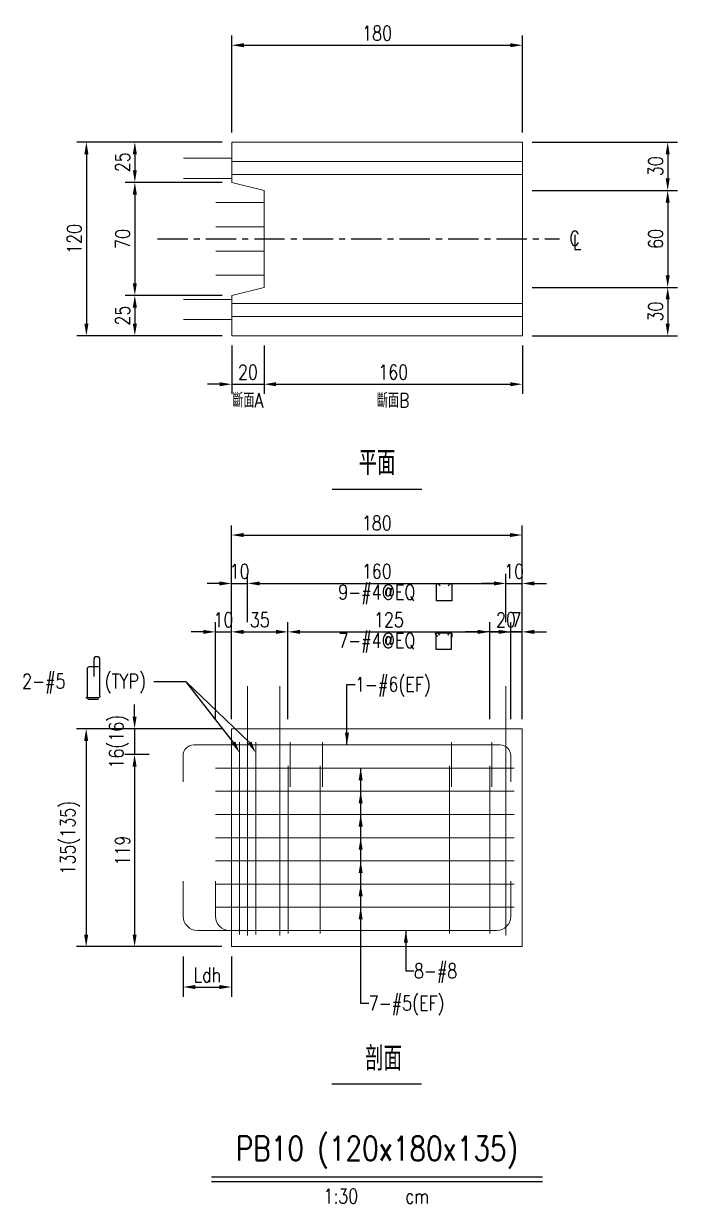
# Model space of a CAD drawing. Extents: x -4754 to 10419, y -19960 to 3841.
# Drawn here: x 7398 to 7803, y 1833 to 2564 of the extents above; entities that cross this region are included whole.
import ezdxf
from ezdxf.enums import TextEntityAlignment as Align

# ---------------------------------------------------------------- set-up
doc = ezdxf.new("R2010")
doc.units = 0
doc.header["$LTSCALE"] = 3
doc.linetypes.add('CENTER', pattern=[2, 1.25, -0.25, 0.25, -0.25])
doc.layers.get('0').update_dxf_attribs({"linetype": 'CONTINUOUS'})
doc.layers.add('HB_0', color=7, linetype='CONTINUOUS', transparency=0.5)
for name, color, linetype in [('HB_DIM', 1, 'CONTINUOUS'), ('HB_TXT_CTEXT', 2, 'CONTINUOUS'), ('鋼筋', 3, 'CONTINUOUS')]:
    doc.layers.add(name, color=color, linetype=linetype)
doc.styles.get("Standard").update_dxf_attribs({"font": 'ROMANS.shx', "width": 0.8, "bigfont": 'LCHINA.shx'})
doc.dimstyles.new('30', dxfattribs={"dimscale": 3, "dimtxt": 3, "dimasz": 2.5, "dimexe": 2, "dimexo": 2, "dimgap": 1, "dimtad": 1, "dimdsep": 46, "dimtxsty": 'Standard', "dimcen": 0, "dimclrd": 256, "dimclre": 256, "dimclrt": 2, "dimadec": 0, "dimazin": 0, "dimtfac": 1, "dimtix": 1, "dimtmove": 2, "dimatfit": 3, "dimfxl": 1, "dimtolj": 1, "dimtzin": 0, "dimarcsym": 0})

# ---------------------------------------------------------------- blocks, each defined once
blk = doc.blocks.new('beam_Topview')
at = {"layer": 'HB_TXT_CTEXT', "color": 4, "linetype": 'Continuous'}
blk.add_line((-27.76, 0), (27.76, 0), dxfattribs=at)
at = {"layer": 'HB_TXT_CTEXT', "color": 4, "linetype": 'Continuous', "width": 0.8}
blk.add_text('平面', height=15, rotation=360, dxfattribs=at).set_placement((0, 16.5), align=Align.MIDDLE)
blk = doc.blocks.new('beam_title')
at = {"layer": 'HB_TXT_CTEXT', "color": 3, "linetype": 'Continuous'}
blk.add_line((-102.52, 3), (102.52, 3), dxfattribs=at)
at = {"layer": 'HB_TXT_CTEXT', "color": 1, "linetype": 'Continuous'}
blk.add_line((-102.52, 0), (102.52, 0), dxfattribs=at)
at = {"color": 3, "linetype": 'Continuous', "width": 0.8}
blk.add_attdef('A', text='', height=15, dxfattribs=at).set_placement((0, 19.49), align=Align.MIDDLE)
at = {"color": 2, "linetype": 'Continuous', "width": 0.8}
for tag, p in [('1:30', (-22.44, -9)), ('CM', (24.84, -9))]:
    blk.add_attdef(tag, text='', height=9, dxfattribs=at).set_placement(p, align=Align.MIDDLE)
blk = doc.blocks.new('*D214')
at = {"layer": 'HB_DIM', "linetype": 'Continuous', "lineweight": -2}
for p, q in [((7526.72, 2496.95), (7526.72, 2556.95)), ((7534.22, 2550.95), (7699.22, 2550.95)), ((7706.72, 2496.95), (7706.72, 2556.95))]:
    blk.add_line(p, q, dxfattribs=at)
at = {"layer": 'HB_DIM'}
for points in [[(7534.22, 2552.2), (7534.22, 2549.7), (7526.72, 2550.95)], [(7699.22, 2549.7), (7699.22, 2552.2), (7706.72, 2550.95)]]:
    blk.add_solid(points, dxfattribs=at)
at = {"layer": 'HB_DIM', "color": 2, "linetype": 'Continuous', "insert": (7616.72, 2558.45), "char_height": 9, "attachment_point": 5, "rotation": 0}
blk.add_mtext('\\A1;180', dxfattribs=at)
blk = doc.blocks.new('*D215')
at = {"layer": 'HB_DIM', "linetype": 'Continuous', "lineweight": -2}
for p, q in [((7526.72, 2364.95), (7526.72, 2334.95)), ((7546.72, 2364.95), (7546.72, 2334.95)), ((7519.22, 2340.95), (7511.72, 2340.95)), ((7526.72, 2340.95), (7546.72, 2340.95)), ((7554.22, 2340.95), (7561.72, 2340.95))]:
    blk.add_line(p, q, dxfattribs=at)
at = {"layer": 'HB_DIM'}
for points in [[(7519.22, 2339.7), (7519.22, 2342.2), (7526.72, 2340.95)], [(7554.22, 2342.2), (7554.22, 2339.7), (7546.72, 2340.95)]]:
    blk.add_solid(points, dxfattribs=at)
at = {"layer": 'HB_DIM', "color": 2, "linetype": 'Continuous', "insert": (7536.72, 2348.45), "char_height": 9, "attachment_point": 5, "rotation": 0}
blk.add_mtext('\\A1;20', dxfattribs=at)
blk = doc.blocks.new('*D216')
at = {"layer": 'HB_DIM', "linetype": 'Continuous', "lineweight": -2}
for p, q in [((7546.72, 2364.95), (7546.72, 2334.95)), ((7706.72, 2364.95), (7706.72, 2334.95)), ((7554.22, 2340.95), (7699.22, 2340.95))]:
    blk.add_line(p, q, dxfattribs=at)
at = {"layer": 'HB_DIM'}
for points in [[(7554.22, 2342.2), (7554.22, 2339.7), (7546.72, 2340.95)], [(7699.22, 2339.7), (7699.22, 2342.2), (7706.72, 2340.95)]]:
    blk.add_solid(points, dxfattribs=at)
at = {"layer": 'HB_DIM', "color": 2, "linetype": 'Continuous', "insert": (7626.72, 2348.45), "char_height": 9, "attachment_point": 5, "rotation": 0}
blk.add_mtext('\\A1;160', dxfattribs=at)
blk = doc.blocks.new('*D217')
at = {"layer": 'HB_DIM', "linetype": 'Continuous', "lineweight": -2}
for p, q in [((7520.72, 2490.95), (7430.72, 2490.95)), ((7436.72, 2483.45), (7436.72, 2378.45)), ((7520.72, 2370.95), (7430.72, 2370.95))]:
    blk.add_line(p, q, dxfattribs=at)
at = {"layer": 'HB_DIM'}
for points in [[(7437.97, 2483.45), (7435.47, 2483.45), (7436.72, 2490.95)], [(7435.47, 2378.45), (7437.97, 2378.45), (7436.72, 2370.95)]]:
    blk.add_solid(points, dxfattribs=at)
at = {"layer": 'HB_DIM', "color": 2, "linetype": 'Continuous', "insert": (7429.22, 2430.95), "char_height": 9, "attachment_point": 5, "rotation": 90}
blk.add_mtext('\\A1;120', dxfattribs=at)
blk = doc.blocks.new('*D218')
at = {"layer": 'HB_DIM', "linetype": 'Continuous', "lineweight": -2}
for p, q in [((7520.72, 2490.95), (7460.72, 2490.95)), ((7466.72, 2483.45), (7466.72, 2473.45)), ((7520.72, 2465.95), (7460.72, 2465.95))]:
    blk.add_line(p, q, dxfattribs=at)
at = {"layer": 'HB_DIM'}
for points in [[(7467.97, 2483.45), (7465.47, 2483.45), (7466.72, 2490.95)], [(7465.47, 2473.45), (7467.97, 2473.45), (7466.72, 2465.95)]]:
    blk.add_solid(points, dxfattribs=at)
at = {"layer": 'HB_DIM', "color": 2, "linetype": 'Continuous', "insert": (7459.22, 2478.45), "char_height": 9, "attachment_point": 5, "rotation": 90}
blk.add_mtext('\\A1;25', dxfattribs=at)
blk = doc.blocks.new('*D219')
at = {"layer": 'HB_DIM', "linetype": 'Continuous', "lineweight": -2}
for p, q in [((7520.72, 2465.95), (7460.72, 2465.95)), ((7466.72, 2458.45), (7466.72, 2403.45)), ((7520.72, 2395.95), (7460.72, 2395.95))]:
    blk.add_line(p, q, dxfattribs=at)
at = {"layer": 'HB_DIM'}
for points in [[(7467.97, 2458.45), (7465.47, 2458.45), (7466.72, 2465.95)], [(7465.47, 2403.45), (7467.97, 2403.45), (7466.72, 2395.95)]]:
    blk.add_solid(points, dxfattribs=at)
at = {"layer": 'HB_DIM', "color": 2, "linetype": 'Continuous', "insert": (7459.22, 2430.95), "char_height": 9, "attachment_point": 5, "rotation": 90}
blk.add_mtext('\\A1;70', dxfattribs=at)
blk = doc.blocks.new('*D220')
at = {"layer": 'HB_DIM', "linetype": 'Continuous', "lineweight": -2}
for p, q in [((7520.72, 2395.95), (7460.72, 2395.95)), ((7466.72, 2388.45), (7466.72, 2378.45)), ((7520.72, 2370.95), (7460.72, 2370.95))]:
    blk.add_line(p, q, dxfattribs=at)
at = {"layer": 'HB_DIM'}
for points in [[(7467.97, 2388.45), (7465.47, 2388.45), (7466.72, 2395.95)], [(7465.47, 2378.45), (7467.97, 2378.45), (7466.72, 2370.95)]]:
    blk.add_solid(points, dxfattribs=at)
at = {"layer": 'HB_DIM', "color": 2, "linetype": 'Continuous', "insert": (7459.22, 2383.45), "char_height": 9, "attachment_point": 5, "rotation": 90}
blk.add_mtext('\\A1;25', dxfattribs=at)
blk = doc.blocks.new('*D221')
at = {"layer": 'HB_DIM', "linetype": 'Continuous', "lineweight": -2}
for p, q in [((7712.72, 2490.95), (7802.72, 2490.95)), ((7796.72, 2483.45), (7796.72, 2468.45)), ((7712.72, 2460.95), (7802.72, 2460.95))]:
    blk.add_line(p, q, dxfattribs=at)
at = {"layer": 'HB_DIM'}
for points in [[(7797.97, 2483.45), (7795.47, 2483.45), (7796.72, 2490.95)], [(7795.47, 2468.45), (7797.97, 2468.45), (7796.72, 2460.95)]]:
    blk.add_solid(points, dxfattribs=at)
at = {"layer": 'HB_DIM', "color": 2, "linetype": 'Continuous', "insert": (7789.22, 2475.95), "char_height": 9, "attachment_point": 5, "rotation": 90}
blk.add_mtext('\\A1;30', dxfattribs=at)
blk = doc.blocks.new('*D222')
at = {"layer": 'HB_DIM', "linetype": 'Continuous', "lineweight": -2}
for p, q in [((7712.72, 2460.95), (7802.72, 2460.95)), ((7796.72, 2453.45), (7796.72, 2408.45)), ((7712.72, 2400.95), (7802.72, 2400.95))]:
    blk.add_line(p, q, dxfattribs=at)
at = {"layer": 'HB_DIM'}
for points in [[(7797.97, 2453.45), (7795.47, 2453.45), (7796.72, 2460.95)], [(7795.47, 2408.45), (7797.97, 2408.45), (7796.72, 2400.95)]]:
    blk.add_solid(points, dxfattribs=at)
at = {"layer": 'HB_DIM', "color": 2, "linetype": 'Continuous', "insert": (7789.22, 2430.95), "char_height": 9, "attachment_point": 5, "rotation": 90}
blk.add_mtext('\\A1;60', dxfattribs=at)
blk = doc.blocks.new('*D223')
at = {"layer": 'HB_DIM', "linetype": 'Continuous', "lineweight": -2}
for p, q in [((7712.72, 2400.95), (7802.72, 2400.95)), ((7796.72, 2393.45), (7796.72, 2378.45)), ((7712.72, 2370.95), (7802.72, 2370.95))]:
    blk.add_line(p, q, dxfattribs=at)
at = {"layer": 'HB_DIM'}
for points in [[(7797.97, 2393.45), (7795.47, 2393.45), (7796.72, 2400.95)], [(7795.47, 2378.45), (7797.97, 2378.45), (7796.72, 2370.95)]]:
    blk.add_solid(points, dxfattribs=at)
at = {"layer": 'HB_DIM', "color": 2, "linetype": 'Continuous', "insert": (7789.22, 2385.95), "char_height": 9, "attachment_point": 5, "rotation": 90}
blk.add_mtext('\\A1;30', dxfattribs=at)
blk = doc.blocks.new('cl')
at = {"layer": 'HB_TXT_CTEXT', "linetype": 'Continuous', "width": 0.8}
for s, p in [('C', (-0.18, 0.11)), ('L', (0.23, -0.56))]:
    blk.add_text(s, height=2.5, dxfattribs=at).set_placement(p, align=Align.MIDDLE)
blk = doc.blocks.new('beam_SectionSide')
at = {"layer": 'HB_TXT_CTEXT', "color": 4, "linetype": 'Continuous'}
blk.add_line((-27.76, 0), (27.76, 0), dxfattribs=at)
at = {"layer": 'HB_TXT_CTEXT', "color": 4, "linetype": 'Continuous', "width": 0.8}
blk.add_text(' 剖面', height=15, rotation=360, dxfattribs=at).set_placement((0, 16.5), align=Align.MIDDLE)
blk = doc.blocks.new('rebar_arrowD')
at = {"color": 1, "linetype": 'Continuous'}
blk.add_solid([(-1.25, -7.5), (0, 0), (1.25, -7.5)], dxfattribs=at)
blk = doc.blocks.new('*D458')
at = {"layer": 'HB_DIM', "linetype": 'Continuous', "lineweight": -2}
for p, q in [((7496.64, 1986.51), (7496.64, 1961.51)), ((7526.57, 1986.51), (7526.57, 1961.51)), ((7504.14, 1967.51), (7519.07, 1967.51))]:
    blk.add_line(p, q, dxfattribs=at)
at = {"layer": 'HB_DIM'}
for points in [[(7504.14, 1968.76), (7504.14, 1966.26), (7496.64, 1967.51)], [(7519.07, 1966.26), (7519.07, 1968.76), (7526.57, 1967.51)]]:
    blk.add_solid(points, dxfattribs=at)
at = {"layer": 'HB_DIM', "color": 2, "linetype": 'Continuous', "insert": (7511.6, 1975.01), "char_height": 9, "attachment_point": 5, "rotation": 0}
blk.add_mtext('\\A1;Ldh', dxfattribs=at)
blk = doc.blocks.new('rebar_arrowU')
at = {"color": 1, "linetype": 'Continuous'}
blk.add_solid([(-1.25, -7.5), (0, 0), (1.25, -7.5)], dxfattribs=at)
blk = doc.blocks.new('rebar_2Tie_180_90')
at = {"layer": 'HB_TXT_CTEXT', "linetype": 'Continuous'}
for points in [[(46.52, -8.69), (46.52, 13.68, 1), (42.68, 13.68), (42.68, 3.28)], [(45.67, 9.28), (39.8, 9.28, 0.414214), (38.6, 8.08), (38.6, -9.57)], [(46.52, -8.69, -0.414214), (45.32, -9.89), (37.81, -9.89)], [(38.6, -9.57, 0.414214), (39.8, -10.77), (45.67, -10.77)]]:
    blk.add_lwpolyline(points, format="xyb", dxfattribs=at)
at = {"color": 2, "linetype": 'Continuous', "width": 0.8}
for tag, p in [('2-D16', (-1.67, 0.43)), ('(TYP)', (49.39, 0.45))]:
    blk.add_attdef(tag, text='', height=9, dxfattribs=at).set_placement(p, align=Align.MIDDLE_LEFT)
blk = doc.blocks.new('*D459')
at = {"layer": 'HB_DIM', "linetype": 'Continuous', "lineweight": -2}
for p, q in [((7526.57, 2133.51), (7526.57, 2253.51)), ((7706.57, 2133.51), (7706.57, 2253.51)), ((7534.07, 2247.51), (7699.07, 2247.51))]:
    blk.add_line(p, q, dxfattribs=at)
at = {"layer": 'HB_DIM'}
for points in [[(7534.07, 2248.76), (7534.07, 2246.26), (7526.57, 2247.51)], [(7699.07, 2246.26), (7699.07, 2248.76), (7706.57, 2247.51)]]:
    blk.add_solid(points, dxfattribs=at)
at = {"layer": 'HB_DIM', "color": 2, "linetype": 'Continuous', "insert": (7616.57, 2255.01), "char_height": 9, "attachment_point": 5, "rotation": 0}
blk.add_mtext('\\A1;180', dxfattribs=at)
blk = doc.blocks.new('*D460')
at = {"layer": 'HB_DIM', "linetype": 'Continuous', "lineweight": -2}
for p, q in [((7526.57, 2193.51), (7526.57, 2223.51)), ((7536.57, 2193.51), (7536.57, 2223.51)), ((7519.07, 2217.51), (7511.57, 2217.51)), ((7526.57, 2217.51), (7536.57, 2217.51)), ((7544.07, 2217.51), (7551.57, 2217.51))]:
    blk.add_line(p, q, dxfattribs=at)
at = {"layer": 'HB_DIM'}
for points in [[(7519.07, 2216.26), (7519.07, 2218.76), (7526.57, 2217.51)], [(7544.07, 2218.76), (7544.07, 2216.26), (7536.57, 2217.51)]]:
    blk.add_solid(points, dxfattribs=at)
at = {"layer": 'HB_DIM', "color": 2, "linetype": 'Continuous', "insert": (7531.57, 2225.01), "char_height": 9, "attachment_point": 5, "rotation": 0}
blk.add_mtext('\\A1;10', dxfattribs=at)
blk = doc.blocks.new('*D461')
at = {"layer": 'HB_DIM', "linetype": 'Continuous', "lineweight": -2}
for p, q in [((7536.57, 2193.51), (7536.57, 2223.51)), ((7696.57, 2193.51), (7696.57, 2223.51)), ((7544.07, 2217.51), (7689.07, 2217.51))]:
    blk.add_line(p, q, dxfattribs=at)
at = {"layer": 'HB_DIM'}
for points in [[(7544.07, 2218.76), (7544.07, 2216.26), (7536.57, 2217.51)], [(7689.07, 2216.26), (7689.07, 2218.76), (7696.57, 2217.51)]]:
    blk.add_solid(points, dxfattribs=at)
at = {"layer": 'HB_DIM', "color": 2, "linetype": 'Continuous', "insert": (7616.57, 2225.01), "char_height": 9, "attachment_point": 5, "rotation": 0}
blk.add_mtext('\\A1;160', dxfattribs=at)
blk = doc.blocks.new('*D462')
at = {"layer": 'HB_DIM', "linetype": 'Continuous', "lineweight": -2}
for p, q in [((7696.57, 2193.51), (7696.57, 2223.51)), ((7706.57, 2193.51), (7706.57, 2223.51)), ((7689.07, 2217.51), (7681.57, 2217.51)), ((7696.57, 2217.51), (7706.57, 2217.51)), ((7714.07, 2217.51), (7721.57, 2217.51))]:
    blk.add_line(p, q, dxfattribs=at)
at = {"layer": 'HB_DIM'}
for points in [[(7689.07, 2216.26), (7689.07, 2218.76), (7696.57, 2217.51)], [(7714.07, 2218.76), (7714.07, 2216.26), (7706.57, 2217.51)]]:
    blk.add_solid(points, dxfattribs=at)
at = {"layer": 'HB_DIM', "color": 2, "linetype": 'Continuous', "insert": (7701.57, 2225.01), "char_height": 9, "attachment_point": 5, "rotation": 0}
blk.add_mtext('\\A1;10', dxfattribs=at)
blk = doc.blocks.new('*D463')
at = {"layer": 'HB_DIM', "linetype": 'Continuous', "lineweight": -2}
for p, q in [((7516.57, 2133.51), (7516.57, 2193.51)), ((7526.57, 2133.51), (7526.57, 2193.51)), ((7509.07, 2187.51), (7501.57, 2187.51)), ((7516.57, 2187.51), (7526.57, 2187.51)), ((7534.07, 2187.51), (7541.57, 2187.51))]:
    blk.add_line(p, q, dxfattribs=at)
at = {"layer": 'HB_DIM'}
for points in [[(7509.07, 2186.26), (7509.07, 2188.76), (7516.57, 2187.51)], [(7534.07, 2188.76), (7534.07, 2186.26), (7526.57, 2187.51)]]:
    blk.add_solid(points, dxfattribs=at)
at = {"layer": 'HB_DIM', "color": 2, "linetype": 'Continuous', "insert": (7521.57, 2195.01), "char_height": 9, "attachment_point": 5, "rotation": 0}
blk.add_mtext('\\A1;10', dxfattribs=at)
blk = doc.blocks.new('*D464')
at = {"layer": 'HB_DIM', "linetype": 'Continuous', "lineweight": -2}
for p, q in [((7526.57, 2133.51), (7526.57, 2193.51)), ((7561.57, 2133.51), (7561.57, 2193.51)), ((7534.07, 2187.51), (7554.07, 2187.51))]:
    blk.add_line(p, q, dxfattribs=at)
at = {"layer": 'HB_DIM'}
for points in [[(7534.07, 2188.76), (7534.07, 2186.26), (7526.57, 2187.51)], [(7554.07, 2186.26), (7554.07, 2188.76), (7561.57, 2187.51)]]:
    blk.add_solid(points, dxfattribs=at)
at = {"layer": 'HB_DIM', "color": 2, "linetype": 'Continuous', "insert": (7544.07, 2195.01), "char_height": 9, "attachment_point": 5, "rotation": 0}
blk.add_mtext('\\A1;35', dxfattribs=at)
blk = doc.blocks.new('*D465')
at = {"layer": 'HB_DIM', "linetype": 'Continuous', "lineweight": -2}
for p, q in [((7561.57, 2133.51), (7561.57, 2193.51)), ((7686.57, 2133.51), (7686.57, 2193.51)), ((7569.07, 2187.51), (7679.07, 2187.51))]:
    blk.add_line(p, q, dxfattribs=at)
at = {"layer": 'HB_DIM'}
for points in [[(7569.07, 2188.76), (7569.07, 2186.26), (7561.57, 2187.51)], [(7679.07, 2186.26), (7679.07, 2188.76), (7686.57, 2187.51)]]:
    blk.add_solid(points, dxfattribs=at)
at = {"layer": 'HB_DIM', "color": 2, "linetype": 'Continuous', "insert": (7624.07, 2195.01), "char_height": 9, "attachment_point": 5, "rotation": 0}
blk.add_mtext('\\A1;125', dxfattribs=at)
blk = doc.blocks.new('*D466')
at = {"layer": 'HB_DIM', "linetype": 'Continuous', "lineweight": -2}
for p, q in [((7686.57, 2133.51), (7686.57, 2193.51)), ((7706.57, 2133.51), (7706.57, 2193.51)), ((7679.07, 2187.51), (7671.57, 2187.51)), ((7686.57, 2187.51), (7706.57, 2187.51)), ((7714.07, 2187.51), (7721.57, 2187.51))]:
    blk.add_line(p, q, dxfattribs=at)
at = {"layer": 'HB_DIM'}
for points in [[(7679.07, 2186.26), (7679.07, 2188.76), (7686.57, 2187.51)], [(7714.07, 2188.76), (7714.07, 2186.26), (7706.57, 2187.51)]]:
    blk.add_solid(points, dxfattribs=at)
at = {"layer": 'HB_DIM', "color": 2, "linetype": 'Continuous', "insert": (7696.57, 2195.01), "char_height": 9, "attachment_point": 5, "rotation": 0}
blk.add_mtext('\\A1;20', dxfattribs=at)
blk = doc.blocks.new('*D467')
at = {"layer": 'HB_DIM', "linetype": 'Continuous', "lineweight": -2}
for p, q in [((7699.57, 2133.51), (7699.57, 2193.51)), ((7706.57, 2133.51), (7706.57, 2193.51)), ((7692.07, 2187.51), (7684.57, 2187.51)), ((7706.57, 2187.51), (7699.57, 2187.51)), ((7714.07, 2187.51), (7721.57, 2187.51))]:
    blk.add_line(p, q, dxfattribs=at)
at = {"layer": 'HB_DIM'}
for points in [[(7692.07, 2186.26), (7692.07, 2188.76), (7699.57, 2187.51)], [(7714.07, 2188.76), (7714.07, 2186.26), (7706.57, 2187.51)]]:
    blk.add_solid(points, dxfattribs=at)
at = {"layer": 'HB_DIM', "color": 2, "linetype": 'Continuous', "insert": (7703.07, 2195.01), "char_height": 9, "attachment_point": 5, "rotation": 0}
blk.add_mtext('\\A1;7', dxfattribs=at)
blk = doc.blocks.new('*D468')
at = {"layer": 'HB_DIM', "linetype": 'Continuous', "lineweight": -2}
for p, q in [((7520.57, 2127.51), (7430.57, 2127.51)), ((7436.57, 2120.01), (7436.57, 2000.01)), ((7520.57, 1992.51), (7430.57, 1992.51))]:
    blk.add_line(p, q, dxfattribs=at)
at = {"layer": 'HB_DIM'}
for points in [[(7437.82, 2120.01), (7435.32, 2120.01), (7436.57, 2127.51)], [(7435.32, 2000.01), (7437.82, 2000.01), (7436.57, 1992.51)]]:
    blk.add_solid(points, dxfattribs=at)
at = {"layer": 'HB_DIM', "color": 2, "linetype": 'Continuous', "insert": (7426.72, 2060.01), "char_height": 9, "attachment_point": 5, "rotation": 90}
blk.add_mtext('\\A1;135(135)', dxfattribs=at)
blk = doc.blocks.new('*D469')
at = {"layer": 'HB_DIM', "linetype": 'Continuous', "lineweight": -2}
for p, q in [((7466.57, 2135.01), (7466.57, 2142.51)), ((7520.57, 2127.51), (7460.57, 2127.51)), ((7466.57, 2127.51), (7466.57, 2111.51)), ((7475.57, 2111.51), (7460.57, 2111.51)), ((7466.57, 2104.01), (7466.57, 2096.51))]:
    blk.add_line(p, q, dxfattribs=at)
at = {"layer": 'HB_DIM'}
for points in [[(7465.32, 2135.01), (7467.82, 2135.01), (7466.57, 2127.51)], [(7467.82, 2104.01), (7465.32, 2104.01), (7466.57, 2111.51)]]:
    blk.add_solid(points, dxfattribs=at)
at = {"layer": 'HB_DIM', "color": 2, "linetype": 'Continuous', "insert": (7456.72, 2119.51), "char_height": 9, "attachment_point": 5, "rotation": 90}
blk.add_mtext('\\A1;16(16)', dxfattribs=at)
blk = doc.blocks.new('*D470')
at = {"layer": 'HB_DIM', "linetype": 'Continuous', "lineweight": -2}
for p, q in [((7475.57, 2111.51), (7460.57, 2111.51)), ((7466.57, 2104.01), (7466.57, 2000.01)), ((7520.57, 1992.51), (7460.57, 1992.51))]:
    blk.add_line(p, q, dxfattribs=at)
at = {"layer": 'HB_DIM'}
for points in [[(7467.82, 2104.01), (7465.32, 2104.01), (7466.57, 2111.51)], [(7465.32, 2000.01), (7467.82, 2000.01), (7466.57, 1992.51)]]:
    blk.add_solid(points, dxfattribs=at)
at = {"layer": 'HB_DIM', "color": 2, "linetype": 'Continuous', "insert": (7459.07, 2052.01), "char_height": 9, "attachment_point": 5, "rotation": 90}
blk.add_mtext('\\A1;119', dxfattribs=at)
blk = doc.blocks.new('dim_rebar_HoopU')
at = {"linetype": 'Continuous'}
blk.add_lwpolyline([(44.17, 4.47), (45.41, 5.71, -0.668179), (46.47, 5.27), (46.47, -4.68), (37.02, -4.68), (37.02, 5.27, -0.668179), (38.09, 5.71), (39.33, 4.47)], format="xyb", dxfattribs=at)
at = {"linetype": 'Continuous', "width": 0.8}
blk.add_attdef('25-D13@EQ', text='', height=9, dxfattribs=at).set_placement((0, 0), align=Align.MIDDLE)
blk = doc.blocks.new('dim_rebar_HoopUwithTie')
at = {"linetype": 'Continuous'}
for points in [[(37.71, 3.13), (36.52, 4.32, -0.668179), (36.95, 5.34), (45.82, 5.34, -0.414214), (46.42, 4.74), (46.42, 2.79)], [(43.88, 4.04), (45.07, 5.23, -0.668179), (46.09, 4.81), (46.09, -4.89), (36.68, -4.89), (36.68, 4.81, -0.668179), (37.71, 5.23), (38.89, 4.04)]]:
    blk.add_lwpolyline(points, format="xyb", dxfattribs=at)
at = {"linetype": 'Continuous', "width": 0.8}
blk.add_attdef('22-D13@EQ', text='', height=9, dxfattribs=at).set_placement((0, 0), align=Align.MIDDLE)

msp = doc.modelspace()

# ---------------------------------------------------------------- linework, layer by layer
at = {"layer": 'HB_0', "lineweight": 5}
for p, q in [((7526.723, 2490.95, -135), (7546.723, 2490.95, -135)), ((7526.723, 2478.95, -135), (7526.723, 2490.95, -135)), ((7546.723, 2490.95, -135), (7706.723, 2490.95, -135)), ((7706.723, 2490.95, -135), (7706.723, 2478.95, -135)), ((7526.723, 2478.95, -135), (7546.723, 2478.95, -135)), ((7526.723, 2470.95, -119), (7526.723, 2478.95, -135)), ((7546.723, 2478.95, -135), (7526.723, 2478.95, -135)), ((7706.723, 2478.95, -135), (7546.723, 2478.95, -135)), ((7546.723, 2478.95, -135), (7706.723, 2478.95, -135)), ((7706.723, 2478.95, -135), (7706.723, 2470.95, -119)), ((7526.723, 2470.95, -119), (7546.723, 2470.95, -119)), ((7526.723, 2465.95, -119), (7526.723, 2470.95, -119)), ((7546.723, 2470.95, -119), (7526.723, 2470.95, -119)), ((7706.723, 2470.95, -119), (7546.723, 2470.95, -119)), ((7546.723, 2470.95, -119), (7706.723, 2470.95, -119)), ((7706.723, 2470.95, -119), (7706.723, 2390.95, -119)), ((7546.723, 2460.95, -119), (7526.723, 2465.95, -119)), ((7546.723, 2400.95, -119), (7546.723, 2460.95, -119)), ((7526.723, 2395.95, -119), (7546.723, 2400.95, -119)), ((7526.723, 2390.95, -119), (7526.723, 2395.95, -119)), ((7546.723, 2390.95, -119), (7526.723, 2390.95, -119)), ((7526.723, 2390.95, -119), (7546.723, 2390.95, -119)), ((7526.723, 2382.95, -135), (7526.723, 2390.95, -119)), ((7546.723, 2390.95, -119), (7706.723, 2390.95, -119)), ((7706.723, 2390.95, -119), (7546.723, 2390.95, -119)), ((7706.723, 2390.95, -119), (7706.723, 2382.95, -135)), ((7546.723, 2382.95, -135), (7526.723, 2382.95, -135)), ((7526.723, 2382.95, -135), (7546.723, 2382.95, -135)), ((7526.723, 2370.95, -135), (7526.723, 2382.95, -135)), ((7706.723, 2382.95, -135), (7546.723, 2382.95, -135)), ((7546.723, 2382.95, -135), (7706.723, 2382.95, -135)), ((7706.723, 2382.95, -135), (7706.723, 2370.95, -135)), ((7546.723, 2370.95, -135), (7526.723, 2370.95, -135)), ((7706.723, 2370.95, -135), (7546.723, 2370.95, -135)), ((7546.573, 2127.507), (7526.573, 2127.507)), ((7526.573, 2127.507), (7526.573, 2111.507, 8)), ((7546.573, 2127.507, 108), (7526.573, 2127.507, 108)), ((7526.573, 2127.507, 108), (7526.573, 1992.507, 108)), ((7706.573, 2127.507, 108), (7546.573, 2127.507, 108)), ((7706.573, 2127.507), (7546.573, 2127.507)), ((7706.573, 1992.507, 108), (7706.573, 2127.507, 108)), ((7706.573, 2111.507, 8), (7706.573, 2127.507)), ((7526.573, 2111.507, 13), (7526.573, 1992.507, 13)), ((7526.573, 1992.507, 13), (7546.573, 1992.507, 18)), ((7526.573, 1992.507, 108), (7546.573, 1992.507, 108)), ((7546.573, 1992.507, 108), (7706.573, 1992.507, 108))]:
    msp.add_line(p, q, dxfattribs=at)
at = {"layer": 'HB_0', "color": 1, "linetype": 'CENTER', "ltscale": 5}
msp.add_lwpolyline([(7480.723, 2430.95), (7729.723, 2430.95)], dxfattribs=at)
at = {"layer": 'HB_TXT_CTEXT', "color": 1, "linetype": 'Continuous'}
for points in [[(7527.823, 2119.007), (7498.573, 2156.507), (7478.573, 2156.507)], [(7537.823, 2119.007), (7498.573, 2156.507), (7478.573, 2156.507)], [(7598.073, 2117.507), (7598.073, 2125.007), (7598.073, 2155.007), (7603.073, 2155.007)], [(7606.573, 2103.132), (7606.573, 2016.882), (7606.573, 1957.507), (7611.573, 1957.507)], [(7634.573, 2002.507), (7634.573, 1992.507), (7634.573, 1977.507), (7639.573, 1977.507)]]:
    msp.add_lwpolyline(points, dxfattribs=at)
at = {"layer": '鋼筋', "lineweight": 5}
for p, q in [((7496.786, 2480.95, -18.89), (7526.723, 2480.95, -18.89)), ((7496.786, 2468.45, -18.89), (7526.723, 2468.45, -18.89)), ((7516.786, 2453.45, -18.89), (7546.723, 2453.45, -18.89)), ((7516.786, 2438.45, -18.89), (7546.723, 2438.45, -18.89)), ((7516.786, 2423.45, -18.89), (7546.723, 2423.45, -18.89)), ((7516.786, 2408.45, -18.89), (7546.723, 2408.45, -18.89)), ((7496.786, 2393.45, -18.89), (7526.723, 2393.45, -18.89)), ((7496.786, 2380.95, -18.89), (7526.723, 2380.95, -18.89)), ((7536.573, 2143.142, 14.945), (7536.573, 2150.762, 14.945)), ((7536.573, 2150.762, 8.595), (7536.573, 2002.507, 8.595)), ((7536.573, 2002.507, 87.405), (7536.573, 2150.762, 87.405)), ((7536.573, 2150.762, 81.055), (7536.573, 2143.142, 81.055)), ((7556.573, 2143.142, 14.945), (7556.573, 2150.762, 14.945)), ((7556.573, 2150.762, 8.595), (7556.573, 2002.507, 8.595)), ((7556.573, 2002.507, 87.405), (7556.573, 2150.762, 87.405)), ((7556.573, 2150.762, 81.055), (7556.573, 2143.142, 81.055)), ((7696.573, 2143.142, 14.945), (7696.573, 2150.762, 14.945)), ((7696.573, 2150.762, 8.595), (7696.573, 2002.507, 8.595)), ((7696.573, 2002.507, 87.405), (7696.573, 2150.762, 87.405)), ((7696.573, 2150.762, 81.055), (7696.573, 2143.142, 81.055)), ((7503.258, 2117.507, -2), (7692.888, 2117.507, -2)), ((7531.573, 2004.02, -6.13), (7531.573, 2115.282, -6.13)), ((7531.573, 2115.282, 1.82), (7531.573, 2091.27, 1.82)), ((7541.573, 2004.02, -6.13), (7541.573, 2115.282, -6.13)), ((7541.573, 2115.282, 1.82), (7541.573, 2091.27, 1.82)), ((7562.843, 2091.51, 1.17), (7562.843, 2115.922, 1.17)), ((7562.843, 2115.922, -5.18), (7562.843, 2091.51, -5.18)), ((7582.843, 2091.51, 1.17), (7582.843, 2115.922, 1.17)), ((7582.843, 2115.922, -5.18), (7582.843, 2091.51, -5.18)), ((7662.843, 2091.51, 1.17), (7662.843, 2115.922, 1.17)), ((7662.843, 2115.922, -5.18), (7662.843, 2091.51, -5.18)), ((7687.843, 2091.51, 1.17), (7687.843, 2115.922, 1.17)), ((7687.843, 2115.922, -5.18), (7687.843, 2091.51, -5.18)), ((7496.573, 2094.587, -2), (7496.573, 2110.822, -2)), ((7699.573, 2110.822, -2), (7699.573, 2094.587, -2)), ((7516.573, 2103.132, -2), (7701.573, 2103.132, -2)), ((7561.573, 2093.767, 2.445), (7561.573, 2101.387, 2.445)), ((7561.573, 2101.387, -3.905), (7561.573, 2003.777, -3.905)), ((7561.573, 2003.777, 99.905), (7561.573, 2101.387, 99.905)), ((7561.573, 2101.387, 93.555), (7561.573, 2093.767, 93.555)), ((7581.573, 2093.767, 2.445), (7581.573, 2101.387, 2.445)), ((7581.573, 2101.387, -3.905), (7581.573, 2003.777, -3.905)), ((7581.573, 2003.777, 99.905), (7581.573, 2101.387, 99.905)), ((7581.573, 2101.387, 93.555), (7581.573, 2093.767, 93.555)), ((7661.573, 2093.767, 2.445), (7661.573, 2101.387, 2.445)), ((7661.573, 2101.387, -3.905), (7661.573, 2003.777, -3.905)), ((7661.573, 2003.777, 99.905), (7661.573, 2101.387, 99.905)), ((7661.573, 2101.387, 93.555), (7661.573, 2093.767, 93.555)), ((7686.573, 2093.767, 2.445), (7686.573, 2101.387, 2.445)), ((7686.573, 2101.387, -3.905), (7686.573, 2003.777, -3.905)), ((7686.573, 2003.777, 99.905), (7686.573, 2101.387, 99.905)), ((7686.573, 2101.387, 93.555), (7686.573, 2093.767, 93.555)), ((7516.573, 2088.757, -2), (7701.573, 2088.757, -2)), ((7516.573, 2074.382, -2), (7701.573, 2074.382, -2)), ((7516.573, 2060.007, -2), (7701.573, 2060.007, -2)), ((7516.573, 2045.632, -2), (7701.573, 2045.632, -2)), ((7496.636, 2032.987, -2), (7496.636, 2011.397, -2)), ((7496.636, 2032.987, 10.5), (7496.636, 2011.397, 10.5)), ((7516.636, 2032.987, 25.5), (7516.636, 2011.397, 25.5)), ((7516.636, 2032.987, 40.5), (7516.636, 2011.397, 40.5)), ((7699.573, 2011.397, -2), (7699.573, 2032.987, -2)), ((7699.573, 2011.397, 10.5), (7699.573, 2032.987, 10.5)), ((7699.573, 2011.397, 25.5), (7699.573, 2032.987, 25.5)), ((7699.573, 2011.397, 40.5), (7699.573, 2032.987, 40.5)), ((7516.573, 2031.257, -2), (7701.573, 2031.257, -2)), ((7516.573, 2016.882, -2), (7701.573, 2016.882, -2)), ((7505.526, 2002.507, -2), (7690.683, 2002.507, -2)), ((7505.526, 2002.507, 10.5), (7690.683, 2002.507, 10.5)), ((7525.526, 2002.507, 25.5), (7690.683, 2002.507, 25.5)), ((7525.526, 2002.507, 40.5), (7690.683, 2002.507, 40.5)), ((7531.573, 2000.045, 7.385), (7531.573, 2000.045, -2.155)), ((7536.573, 1999.332, 11.77), (7536.573, 1999.332, 84.23)), ((7541.573, 2000.045, 7.385), (7541.573, 2000.045, -2.155)), ((7556.573, 1999.332, 11.77), (7556.573, 1999.332, 84.23)), ((7561.573, 2000.602, -0.73), (7561.573, 2000.602, 96.73)), ((7581.573, 2000.602, -0.73), (7581.573, 2000.602, 96.73)), ((7661.573, 2000.602, -0.73), (7661.573, 2000.602, 96.73)), ((7686.573, 2000.602, -0.73), (7686.573, 2000.602, 96.73)), ((7696.573, 1999.332, 11.77), (7696.573, 1999.332, 84.23))]:
    msp.add_line(p, q, dxfattribs=at)
at = {"layer": '鋼筋', "lineweight": 5, "extrusion": (-1, 2.44929e-16, 0)}
for centre, start, end in [((-2150.762, 11.77, -7536.573), 90, 270), ((-2150.762, 84.23, -7536.573), 90, 270), ((-2150.762, 11.77, -7556.573), 90, 270), ((-2150.762, 84.23, -7556.573), 90, 270), ((-2150.762, 11.77, -7696.573), 90, 270), ((-2150.762, 84.23, -7696.573), 90, 270), ((-2115.922, -2.005, -7562.843), 90, 270), ((-2115.922, -2.005, -7582.843), 90, 270), ((-2115.922, -2.005, -7662.843), 90, 270), ((-2115.922, -2.005, -7687.843), 90, 270), ((-2101.387, -0.73, -7561.573), 90, 270), ((-2101.387, 96.73, -7561.573), 90, 270), ((-2101.387, -0.73, -7581.573), 90, 270), ((-2101.387, 96.73, -7581.573), 90, 270), ((-2101.387, -0.73, -7661.573), 90, 270), ((-2101.387, 96.73, -7661.573), 90, 270), ((-2101.387, -0.73, -7686.573), 90, 270), ((-2101.387, 96.73, -7686.573), 90, 270), ((-2003.777, -0.73, -7561.573), 270, 0), ((-2003.777, 96.73, -7561.573), 0, 90), ((-2003.777, -0.73, -7581.573), 270, 0), ((-2003.777, 96.73, -7581.573), 0, 90), ((-2003.777, -0.73, -7661.573), 270, 0), ((-2003.777, 96.73, -7661.573), 0, 90), ((-2003.777, -0.73, -7686.573), 270, 0), ((-2003.777, 96.73, -7686.573), 0, 90), ((-2002.507, 11.77, -7536.573), 270, 0), ((-2002.507, 84.23, -7536.573), 0, 90), ((-2002.507, 11.77, -7556.573), 270, 0), ((-2002.507, 84.23, -7556.573), 0, 90), ((-2002.507, 11.77, -7696.573), 270, 0), ((-2002.507, 84.23, -7696.573), 0, 90)]:
    msp.add_arc(centre, 3.175, start, end, dxfattribs=at)
at = {"layer": '鋼筋', "lineweight": 5, "extrusion": (0, 0, -1)}
for centre, start, end in [((-7503.258, 2110.822, 2), 0, 90), ((-7692.888, 2110.822, 2), 90, 180)]:
    msp.add_arc(centre, 6.685, start, end, dxfattribs=at)
at = {"layer": '鋼筋', "lineweight": 5, "extrusion": (1, -2.44929e-16, 1.22465e-16)}
for centre, start, end in [((2115.282, -2.155, 7531.573), 270, 90), ((2115.282, -2.155, 7541.573), 270, 90), ((2004.02, -2.155, 7531.573), 180, 270), ((2004.02, -2.155, 7541.573), 180, 270)]:
    msp.add_arc(centre, 3.975, start, end, dxfattribs=at)
at = {"layer": '鋼筋', "lineweight": 5}
for centre, start, end in [((7505.526, 2011.397, -2), 180, 270), ((7505.526, 2011.397, 10.5), 180, 270), ((7525.526, 2011.397, 25.5), 180, 270), ((7525.526, 2011.397, 40.5), 180, 270), ((7690.683, 2011.397, -2), 270, 0), ((7690.683, 2011.397, 10.5), 270, 0), ((7690.683, 2011.397, 25.5), 270, 0), ((7690.683, 2011.397, 40.5), 270, 0)]:
    msp.add_arc(centre, 8.89, start, end, dxfattribs=at)

# ---------------------------------------------------------------- block references
at = {"layer": 'HB_0', "linetype": 'Continuous', "xscale": 3.6, "yscale": 3.6, "zscale": 3.6}
msp.add_blockref('cl', (7739.723, 2430.95, -135), dxfattribs=at)
at = {"layer": 'HB_TXT_CTEXT', "color": 0, "linetype": 'Continuous', "rotation": 360}
for name, p in [('beam_Topview', (7616.723, 2275.95)), ('beam_SectionSide', (7616.573, 1907.507))]:
    msp.add_blockref(name, p, dxfattribs=at)
at = {"layer": 'HB_TXT_CTEXT', "linetype": 'Continuous'}
for name, p, values in [('dim_rebar_HoopU', (7616.573, 2211.507), {'25-D13@EQ': '9-#4@EQ'}), ('dim_rebar_HoopUwithTie', (7616.573, 2181.507), {'22-D13@EQ': '7-#4@EQ'}), ('rebar_2Tie_180_90', (7398.573, 2156.507, 7.385), {'2-D16': '2-#5', '(TYP)': '(TYP)'})]:
    msp.add_blockref(name, p, dxfattribs=at).add_auto_attribs(values)
for p, rotation in [((7598.073, 2117.507, -2), 180), ((7531.573, 2112.507, 7.385), 209.9999999999997), ((7541.573, 2112.507, 7.385), 209.9999999999997)]:
    msp.add_blockref('rebar_arrowD', p, dxfattribs=dict(at, rotation=rotation))
for p in [(7606.573, 2103.132, -2), (7606.573, 2088.757, -2), (7606.573, 2074.382, -2), (7606.573, 2060.007, -2), (7606.573, 2045.632, -2), (7606.573, 2031.257, -2), (7606.573, 2016.882, -2), (7634.573, 2002.507)]:
    msp.add_blockref('rebar_arrowU', p, dxfattribs=at)
at = {"layer": 'HB_TXT_CTEXT', "color": 0, "linetype": 'Continuous', "rotation": 360}
msp.add_blockref('beam_title', (7616.723, 1846.95), dxfattribs=at).add_auto_attribs({'A': 'PB10 (120x180x135)', '1:30': '1:30', 'CM': 'cm'})

# ---------------------------------------------------------------- texts
at = {"layer": 'HB_TXT_CTEXT', "linetype": 'Continuous', "width": 0.8}
for s, p in [('斷面A', (7536.723, 2330.95)), ('斷面B', (7626.723, 2330.95))]:
    msp.add_text(s, height=9, dxfattribs=at).set_placement(p, align=Align.MIDDLE_CENTER)
for s, p in [('1-#6(EF)', (7603.073, 2155.007, -2)), ('8-#8', (7639.573, 1977.507)), ('7-#5(EF)', (7611.573, 1957.507, -2))]:
    msp.add_text(s, height=9, dxfattribs=at).set_placement(p, align=Align.MIDDLE_LEFT)

# ---------------------------------------------------------------- dimensions: what is measured, and where the dimension line sits
at = {"layer": 'HB_DIM', "linetype": 'Continuous'}
for base, p1, p2, angle, override, picture, middle in [((7706.723, 2550.95), (7526.723, 2490.95, -135), (7706.723, 2490.95, -135), 0, {"dimpost": '<>'}, '*D214', (7616.723, 2558.45)), ((7436.723, 2370.95), (7526.723, 2490.95, -135), (7526.723, 2370.95, -135), 90, {"dimtad": 4, "dimpost": '<>'}, '*D217', (7429.223, 2430.95)), ((7466.723, 2465.95), (7526.723, 2490.95, -135), (7526.723, 2465.95, -135), 90, {"dimtad": 4, "dimpost": '<>'}, '*D218', (7459.223, 2478.45)), ((7796.723, 2460.95), (7706.723, 2490.95, -135), (7706.723, 2460.95, -135), 90, {"dimtad": 4, "dimpost": '<>'}, '*D221', (7789.223, 2475.95)), ((7466.723, 2395.95), (7526.723, 2465.95, -135), (7526.723, 2395.95, -135), 90, {"dimtad": 4, "dimpost": '<>'}, '*D219', (7459.223, 2430.95)), ((7796.723, 2400.95), (7706.723, 2460.95, -135), (7706.723, 2400.95, -135), 90, {"dimtad": 4, "dimpost": '<>'}, '*D222', (7789.223, 2430.95)), ((7796.723, 2370.95), (7706.723, 2400.95, -135), (7706.723, 2370.95, -135), 90, {"dimtad": 4, "dimpost": '<>'}, '*D223', (7789.223, 2385.95)), ((7466.723, 2370.95), (7526.723, 2395.95, -135), (7526.723, 2370.95, -135), 90, {"dimtad": 4, "dimpost": '<>'}, '*D220', (7459.223, 2383.45)), ((7546.723, 2340.95), (7526.723, 2370.95, -135), (7546.723, 2370.95, -135), 0, {"dimpost": '<>'}, '*D215', (7536.723, 2348.45)), ((7706.723, 2340.95), (7546.723, 2370.95, -135), (7706.723, 2370.95, -135), 0, {"dimpost": '<>'}, '*D216', (7626.723, 2348.45)), ((7706.573, 2247.507), (7526.573, 2127.507), (7706.573, 2127.507), 0, {"dimpost": '<>'}, '*D459', (7616.573, 2255.007)), ((7536.573, 2217.507), (7526.573, 2187.507), (7536.573, 2187.507), 0, {"dimpost": '<>'}, '*D460', (7531.573, 2225.007)), ((7696.573, 2217.507), (7536.573, 2187.507), (7696.573, 2187.507), 0, {"dimpost": '<>'}, '*D461', (7616.573, 2225.007)), ((7706.573, 2217.507), (7696.573, 2187.507), (7706.573, 2187.507), 0, {"dimpost": '<>'}, '*D462', (7701.573, 2225.007)), ((7526.573, 2187.507), (7516.573, 2127.507), (7526.573, 2127.507), 0, {"dimpost": '<>'}, '*D463', (7521.573, 2195.007)), ((7561.573, 2187.507), (7526.573, 2127.507), (7561.573, 2127.507), 0, {"dimpost": '<>'}, '*D464', (7544.073, 2195.007)), ((7686.573, 2187.507), (7561.573, 2127.507), (7686.573, 2127.507), 0, {"dimpost": '<>'}, '*D465', (7624.073, 2195.007)), ((7706.573, 2187.507), (7686.573, 2127.507), (7706.573, 2127.507), 0, {"dimpost": '<>'}, '*D466', (7696.573, 2195.007)), ((7699.573, 2187.507), (7706.573, 2127.507), (7699.573, 2127.507), 0, {"dimpost": '<>'}, '*D467', (7703.073, 2195.007)), ((7466.573, 1992.507), (7481.573, 2111.507), (7526.573, 1992.507), 90, {"dimtad": 4, "dimpost": '<>'}, '*D470', (7459.073, 2052.007))]:
    dim = msp.add_linear_dim(base=base, p1=p1, p2=p2, angle=angle, dimstyle='30', override=override, dxfattribs=at)
    dim.commit()
    dim.dimension.update_dxf_attribs({"geometry": picture, "text_midpoint": middle})
for base, p1, p2, angle, text, override, picture, middle in [((7466.573, 2111.507), (7526.573, 2127.507), (7481.573, 2111.507), 90, '<>(16)', {"dimtad": 4, "dimpost": '<>'}, '*D469', (7456.716, 2119.507)), ((7436.573, 1992.507), (7526.573, 2127.507), (7526.573, 1992.507), 90, '<>(135)', {"dimtad": 4, "dimpost": '<>'}, '*D468', (7426.716, 2060.007)), ((7526.573, 1967.507), (7496.636, 1992.507, -2), (7526.573, 1992.507), 0, 'Ldh', {"dimpost": '<>'}, '*D458', (7511.605, 1975.007))]:
    dim = msp.add_linear_dim(base=base, p1=p1, p2=p2, angle=angle, text=text, dimstyle='30', override=override, dxfattribs=at)
    dim.commit()
    dim.dimension.update_dxf_attribs({"geometry": picture, "text_midpoint": middle})

doc.saveas('drawing.dxf')
